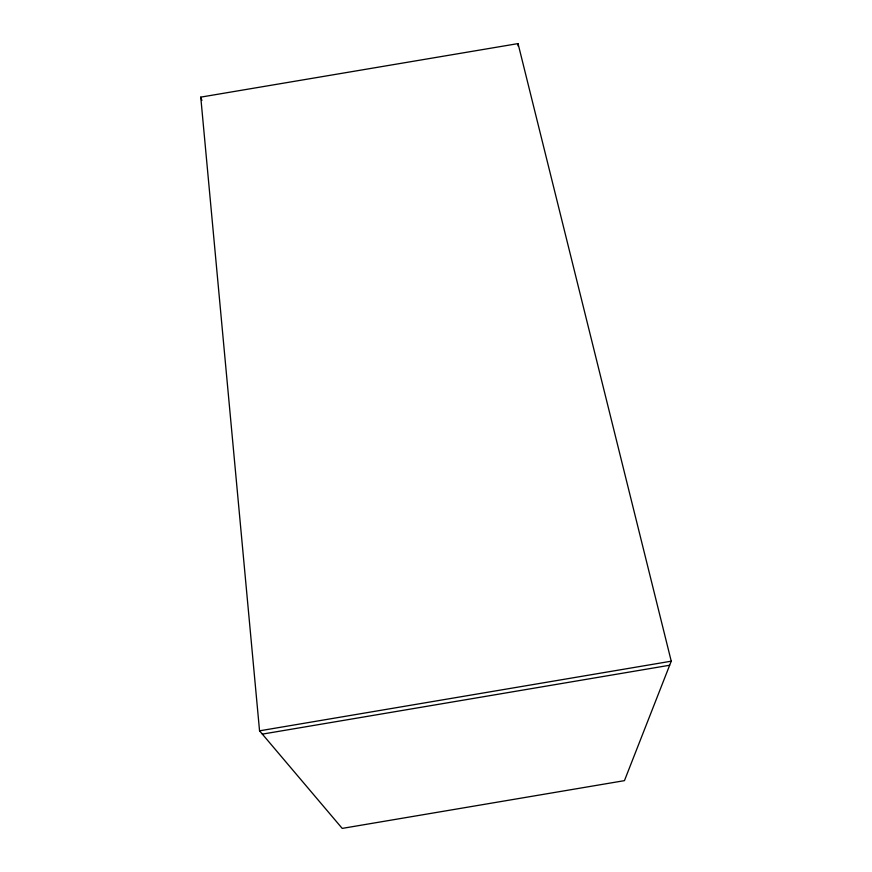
<?xml version="1.0" encoding="UTF-8"?>
<svg xmlns="http://www.w3.org/2000/svg" width="872" height="872" viewBox="0 0 872 872"><rect width="100%" height="100%" fill="white"/><g stroke="black" fill="none" stroke-linecap="round" stroke-linejoin="round"><path stroke-width="1.31" d="M671.244 661.194L624.45 780.647L342.216 828.4L259.551 730.823L200.756 97.13L518.044 43.6L671.244 661.194L259.551 730.823M262.352 734.126L669.652 665.249M200.756 97.13L201.89 100.454M518.044 43.6L518.055 45.944"/></g></svg>
